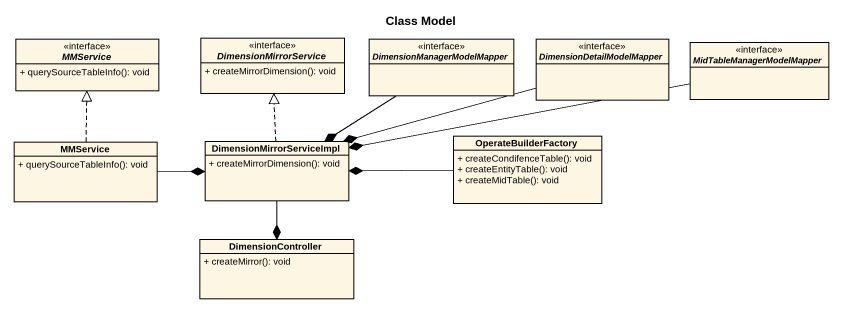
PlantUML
@startuml
title Class Model
hide circle
hide empty members
skinparam classAttributeIconSize 0
interface MMService <<interface>> {
  + querySourceTableInfo(): void
}
interface DimensionMirrorService <<interface>> {
  + createMirrorDimension(): void
}
interface DimensionManagerModelMapper <<interface>>
interface DimensionDetailModelMapper <<interface>>
interface MidTableManagerModelMapper <<interface>>
class "MMService" as MMService_2 {
  + querySourceTableInfo(): void
}
class DimensionMirrorServiceImpl {
  + createMirrorDimension(): void
}
class OperateBuilderFactory {
  + createCondifenceTable(): void
  + createEntityTable(): void
  + createMidTable(): void
}
class DimensionController {
  + createMirror(): void
}
DimensionManagerModelMapper --* DimensionMirrorServiceImpl
DimensionDetailModelMapper -left-* DimensionMirrorServiceImpl
MidTableManagerModelMapper -left-* DimensionMirrorServiceImpl
MMService_2 .up.|> MMService
MMService_2 -right-* DimensionMirrorServiceImpl
DimensionMirrorServiceImpl .up.|> DimensionMirrorService
DimensionMirrorServiceImpl --* DimensionController
OperateBuilderFactory -left-* DimensionMirrorServiceImpl
@enduml
